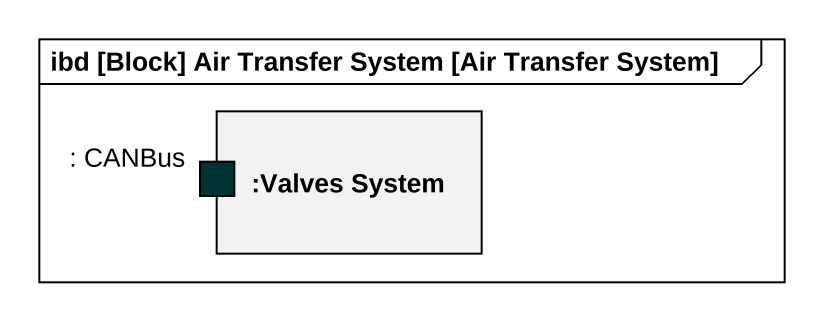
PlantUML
@startuml
mainframe ibd [Block] Air Transfer System [Air Transfer System]
rectangle ":Valves System" as Valves_System {
  port ": CANBus" as CANBus #003333
}
@enduml
